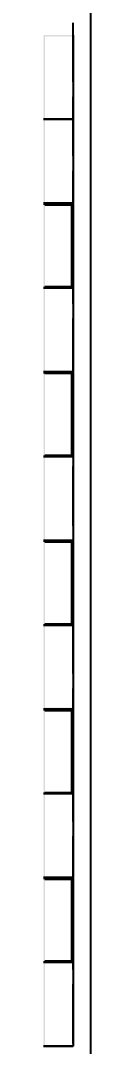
# Model space of a CAD drawing. Header units: inches. Extents: x 2620 to 4317, y 1826 to 2873.
# Drawn here: x 2986.7 to 2996.2, y 2404.4 to 2612.5 of the extents above; entities that cross this region are included whole.
import ezdxf

# ---------------------------------------------------------------- set-up
doc = ezdxf.new("R2010")
doc.units = ezdxf.units.IN
doc.header["$MEASUREMENT"] = 0
doc.linetypes.add('ACAD_ISO02W100', pattern=[15, 12, -3])
doc.styles.get("Standard").update_dxf_attribs({"font": 'arial.ttf'})
doc.dimstyles.new('Annotative', dxfattribs={"dimscale": 0, "dimtxt": 25, "dimasz": 25, "dimexe": 0.18, "dimexo": 0.0625, "dimgap": 0.09, "dimtad": 0, "dimtih": 1, "dimtoh": 1, "dimdec": 4, "dimzin": 0, "dimdsep": 46, "dimtxsty": 'Standard', "dimcen": 0.09, "dimclrd": 1, "dimclre": 1, "dimadec": 0, "dimazin": 0, "dimtfac": 1, "dimtdec": 4, "dimtofl": 0, "dimtmove": 0, "dimatfit": 3, "dimfxl": 1, "dimtolj": 1, "dimtzin": 0, "dimarcsym": 0})

# ---------------------------------------------------------------- blocks, each defined once
blk = doc.blocks.new('*D4')
at = {"color": 1, "lineweight": -2, "transparency": 16777216}
for p, q in [((2996.19, 2872.99), (2802.14, 2872.99)), ((2802.32, 2847.99), (2802.32, 2441.85)), ((2802.32, 2009.99), (2802.32, 2416.14)), ((2996.19, 1984.99), (2802.14, 1984.99))]:
    blk.add_line(p, q, dxfattribs=at)
at = {"color": 1, "transparency": 16777216}
for points in [[(2798.16, 2847.99), (2806.49, 2847.99), (2802.32, 2872.99)], [(2798.16, 2009.99), (2806.49, 2009.99), (2802.32, 1984.99)]]:
    blk.add_solid(points, dxfattribs=at)
at = {"layer": 'Defpoints', "color": 0, "transparency": 16777216}
for p in [(2996.25, 2872.99), (2802.32, 1984.99), (2996.25, 1984.99)]:
    blk.add_point(p, dxfattribs=at)
at = {"color": 0, "transparency": 16777216, "insert": (2802.32, 2428.99), "char_height": 25, "attachment_point": 5}
blk.add_mtext('\\A1;888.0000', dxfattribs=at)

msp = doc.modelspace()

# ---------------------------------------------------------------- hatches: boundary and pattern name
h = msp.add_hatch(color=256)
h.dxf.hatch_style = 1
h.set_gradient(color1=(242, 103, 34), color2=(248, 153, 30), tint=1)
h.paths.add_polyline_path([(2992.74991, 2609.47032), (2986.74991, 2609.47032), (2986.74991, 2592.43032), (2992.74991, 2592.43032)])
h.paths.add_polyline_path([(2992.49991, 2592.68032), (2986.99991, 2592.68032), (2986.99991, 2609.22032), (2992.49991, 2609.22032)], flags=16)
h = msp.add_hatch(color=256)
h.dxf.hatch_style = 1
h.set_gradient(color1=(242, 103, 34), color2=(248, 153, 30), tint=1)
h.paths.add_polyline_path([(2992.74991, 2592.43032), (2986.74991, 2592.43032), (2986.74991, 2575.39032), (2992.74991, 2575.39032)])
h.paths.add_polyline_path([(2992.49991, 2575.64032), (2986.99991, 2575.64032), (2986.99991, 2592.18032), (2992.49991, 2592.18032)], flags=16)
h = msp.add_hatch(color=256)
h.dxf.hatch_style = 1
h.set_gradient(color1=(242, 103, 34), color2=(248, 153, 30), tint=1)
h.paths.add_polyline_path([(2992.74991, 2575.27786), (2986.74991, 2575.27786), (2986.74991, 2558.23786), (2992.74991, 2558.23786)])
h.paths.add_polyline_path([(2992.49991, 2558.48786), (2986.99991, 2558.48786), (2986.99991, 2575.02786), (2992.49991, 2575.02786)], flags=16)
h = msp.add_hatch(color=256)
h.dxf.hatch_style = 1
h.set_gradient(color1=(242, 103, 34), color2=(248, 153, 30), tint=1)
h.paths.add_polyline_path([(2992.74991, 2558.23786), (2986.74991, 2558.23786), (2986.74991, 2541.19786), (2992.74991, 2541.19786)])
h.paths.add_polyline_path([(2992.49991, 2541.44786), (2986.99991, 2541.44786), (2986.99991, 2557.98786), (2992.49991, 2557.98786)], flags=16)
h = msp.add_hatch(color=256)
h.dxf.hatch_style = 1
h.set_gradient(color1=(242, 103, 34), color2=(248, 153, 30), tint=1)
h.paths.add_polyline_path([(2992.74991, 2541.0854), (2986.74991, 2541.0854), (2986.74991, 2524.0454), (2992.74991, 2524.0454)])
h.paths.add_polyline_path([(2992.49991, 2524.2954), (2986.99991, 2524.2954), (2986.99991, 2540.8354), (2992.49991, 2540.8354)], flags=16)
h = msp.add_hatch(color=256)
h.dxf.hatch_style = 1
h.set_gradient(color1=(242, 103, 34), color2=(248, 153, 30), tint=1)
h.paths.add_polyline_path([(2992.74991, 2524.0454), (2986.74991, 2524.0454), (2986.74991, 2507.0054), (2992.74991, 2507.0054)])
h.paths.add_polyline_path([(2992.49991, 2507.2554), (2986.99991, 2507.2554), (2986.99991, 2523.7954), (2992.49991, 2523.7954)], flags=16)
h = msp.add_hatch(color=256)
h.dxf.hatch_style = 1
h.set_gradient(color1=(242, 103, 34), color2=(248, 153, 30), tint=1)
h.paths.add_polyline_path([(2992.74991, 2506.89295), (2986.74991, 2506.89295), (2986.74991, 2489.85295), (2992.74991, 2489.85295)])
h.paths.add_polyline_path([(2992.49991, 2490.10295), (2986.99991, 2490.10295), (2986.99991, 2506.64295), (2992.49991, 2506.64295)], flags=16)
h = msp.add_hatch(color=256)
h.dxf.hatch_style = 1
h.set_gradient(color1=(242, 103, 34), color2=(248, 153, 30), tint=1)
h.paths.add_polyline_path([(2992.74991, 2489.85295), (2986.74991, 2489.85295), (2986.74991, 2472.81295), (2992.74991, 2472.81295)])
h.paths.add_polyline_path([(2992.49991, 2473.06295), (2986.99991, 2473.06295), (2986.99991, 2489.60295), (2992.49991, 2489.60295)], flags=16)
h = msp.add_hatch(color=256)
h.dxf.hatch_style = 1
h.set_gradient(color1=(242, 103, 34), color2=(248, 153, 30), tint=1)
h.paths.add_polyline_path([(2992.74991, 2472.70049), (2986.74991, 2472.70049), (2986.74991, 2455.66049), (2992.74991, 2455.66049)])
h.paths.add_polyline_path([(2992.49991, 2455.91049), (2986.99991, 2455.91049), (2986.99991, 2472.45049), (2992.49991, 2472.45049)], flags=16)
h = msp.add_hatch(color=256)
h.dxf.hatch_style = 1
h.set_gradient(color1=(242, 103, 34), color2=(248, 153, 30), tint=1)
h.paths.add_polyline_path([(2992.74991, 2455.66049), (2986.74991, 2455.66049), (2986.74991, 2438.62049), (2992.74991, 2438.62049)])
h.paths.add_polyline_path([(2992.49991, 2438.87049), (2986.99991, 2438.87049), (2986.99991, 2455.41049), (2992.49991, 2455.41049)], flags=16)
h = msp.add_hatch(color=256)
h.dxf.hatch_style = 1
h.set_gradient(color1=(242, 103, 34), color2=(248, 153, 30), tint=1)
h.paths.add_polyline_path([(2992.74991, 2438.50803), (2986.74991, 2438.50803), (2986.74991, 2421.46803), (2992.74991, 2421.46803)])
h.paths.add_polyline_path([(2992.49991, 2421.71803), (2986.99991, 2421.71803), (2986.99991, 2438.25803), (2992.49991, 2438.25803)], flags=16)
h = msp.add_hatch(color=256)
h.dxf.hatch_style = 1
h.set_gradient(color1=(242, 103, 34), color2=(248, 153, 30), tint=1)
h.paths.add_polyline_path([(2992.74991, 2421.46803), (2986.74991, 2421.46803), (2986.74991, 2404.42803), (2992.74991, 2404.42803)])
h.paths.add_polyline_path([(2992.49991, 2404.67803), (2986.99991, 2404.67803), (2986.99991, 2421.21803), (2992.49991, 2421.21803)], flags=16)

# ---------------------------------------------------------------- linework, layer by layer
for p, q in [((2996.24991, 2872.99441), (2996.24991, 1984.99441)), ((2992.74991, 2609.47032), (2992.74991, 2592.43032)), ((2986.74991, 2592.43032), (2992.74991, 2592.43032)), ((2992.74991, 2592.43032), (2986.74991, 2592.43032)), ((2986.99991, 2592.43032), (2992.74991, 2592.43032)), ((2992.74991, 2592.43032), (2992.74991, 2575.39032)), ((2986.74991, 2575.39032), (2992.74991, 2575.39032)), ((2992.74991, 2575.39032), (2986.74991, 2575.39032)), ((2986.74991, 2575.27786), (2992.74991, 2575.27786)), ((2986.99991, 2575.39032), (2992.74991, 2575.39032)), ((2986.99991, 2575.27786), (2992.74991, 2575.27786)), ((2992.49991, 2575.02786), (2986.99991, 2575.02786)), ((2992.49991, 2558.48786), (2992.49991, 2575.02786)), ((2992.74991, 2575.27786), (2992.74991, 2558.23786)), ((2986.74991, 2558.23786), (2992.74991, 2558.23786)), ((2992.74991, 2558.23786), (2986.74991, 2558.23786)), ((2986.99991, 2558.48786), (2992.49991, 2558.48786)), ((2986.99991, 2558.23786), (2992.74991, 2558.23786)), ((2992.74991, 2558.23786), (2992.74991, 2541.19786)), ((2986.74991, 2541.19786), (2992.74991, 2541.19786)), ((2992.74991, 2541.19786), (2986.74991, 2541.19786)), ((2986.74991, 2541.0854), (2992.74991, 2541.0854)), ((2986.99991, 2541.19786), (2992.74991, 2541.19786)), ((2986.99991, 2541.0854), (2992.74991, 2541.0854)), ((2992.49991, 2540.8354), (2986.99991, 2540.8354)), ((2992.49991, 2524.2954), (2992.49991, 2540.8354)), ((2992.74991, 2541.0854), (2992.74991, 2524.0454)), ((2986.74991, 2524.0454), (2992.74991, 2524.0454)), ((2992.74991, 2524.0454), (2986.74991, 2524.0454)), ((2986.99991, 2524.2954), (2992.49991, 2524.2954)), ((2986.99991, 2524.0454), (2992.74991, 2524.0454)), ((2992.74991, 2524.0454), (2992.74991, 2507.0054)), ((2986.74991, 2507.0054), (2992.74991, 2507.0054)), ((2992.74991, 2507.0054), (2986.74991, 2507.0054)), ((2986.74991, 2506.89295), (2992.74991, 2506.89295)), ((2986.99991, 2507.0054), (2992.74991, 2507.0054)), ((2986.99991, 2506.89295), (2992.74991, 2506.89295)), ((2992.49991, 2506.64295), (2986.99991, 2506.64295)), ((2992.49991, 2490.10295), (2992.49991, 2506.64295)), ((2992.74991, 2506.89295), (2992.74991, 2489.85295)), ((2986.74991, 2489.85295), (2992.74991, 2489.85295)), ((2992.74991, 2489.85295), (2986.74991, 2489.85295)), ((2986.99991, 2490.10295), (2992.49991, 2490.10295)), ((2986.99991, 2489.85295), (2992.74991, 2489.85295)), ((2992.74991, 2489.85295), (2992.74991, 2472.81295)), ((2986.74991, 2472.81295), (2992.74991, 2472.81295)), ((2992.74991, 2472.81295), (2986.74991, 2472.81295)), ((2986.74991, 2472.70049), (2992.74991, 2472.70049)), ((2986.99991, 2472.81295), (2992.74991, 2472.81295)), ((2986.99991, 2472.70049), (2992.74991, 2472.70049)), ((2992.49991, 2472.45049), (2986.99991, 2472.45049)), ((2992.49991, 2455.91049), (2992.49991, 2472.45049)), ((2992.74991, 2472.70049), (2992.74991, 2455.66049)), ((2986.74991, 2455.66049), (2992.74991, 2455.66049)), ((2992.74991, 2455.66049), (2986.74991, 2455.66049)), ((2986.99991, 2455.91049), (2992.49991, 2455.91049)), ((2986.99991, 2455.66049), (2992.74991, 2455.66049)), ((2992.74991, 2455.66049), (2992.74991, 2438.62049)), ((2986.74991, 2438.62049), (2992.74991, 2438.62049)), ((2992.74991, 2438.62049), (2986.74991, 2438.62049)), ((2986.74991, 2438.50803), (2992.74991, 2438.50803)), ((2986.99991, 2438.62049), (2992.74991, 2438.62049)), ((2986.99991, 2438.50803), (2992.74991, 2438.50803)), ((2992.49991, 2438.25803), (2986.99991, 2438.25803)), ((2992.49991, 2421.71803), (2992.49991, 2438.25803)), ((2992.74991, 2438.50803), (2992.74991, 2421.46803)), ((2986.74991, 2421.46803), (2992.74991, 2421.46803)), ((2992.74991, 2421.46803), (2986.74991, 2421.46803)), ((2986.99991, 2421.71803), (2992.49991, 2421.71803)), ((2986.99991, 2421.46803), (2992.74991, 2421.46803)), ((2992.74991, 2421.46803), (2992.74991, 2404.42803)), ((2986.74991, 2404.42803), (2992.74991, 2404.42803)), ((2992.74991, 2404.42803), (2986.74991, 2404.42803)), ((2986.99991, 2404.42803), (2992.74991, 2404.42803))]:
    msp.add_line(p, q)
at = {"linetype": 'ACAD_ISO02W100'}
msp.add_line((2992.74991, 2194.99441), (2992.74991, 2662.99441), dxfattribs=at)

# ---------------------------------------------------------------- dimensions: what is measured, and where the dimension line sits
dim = msp.add_linear_dim(base=(2802.32271, 1984.99441), p1=(2996.24991, 2872.99441), p2=(2996.24991, 1984.99441), angle=90, dimstyle='Annotative')
dim.commit()
dim.dimension.update_dxf_attribs({"geometry": '*D4', "text_midpoint": (2802.32271, 2428.99441)})

doc.saveas('drawing.dxf')
